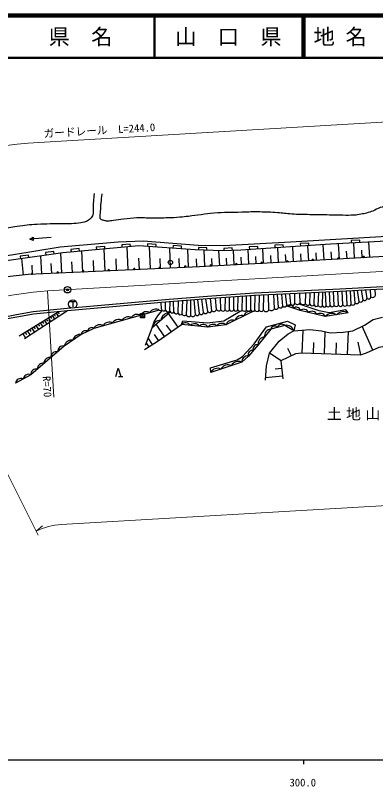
# Model space of a CAD drawing. Units: millimetres, scale not verified. Extents: x 40000 to 680000, y 20000 to 380000.
# Drawn here: x 300347 to 384943, y 198715 to 380000 of the extents above; entities that cross this region are included whole.
import ezdxf
from ezdxf.enums import TextEntityAlignment as Align

# ---------------------------------------------------------------- set-up
doc = ezdxf.new("R2010")
doc.units = ezdxf.units.MM
doc.header["$LTSCALE"] = 1000
doc.header["$PDMODE"] = 32
doc.header["$PDSIZE"] = 500
for name, color, linetype, lineweight in [('M-BGD', 7, 'Continuous', 25), ('M-BGD-EXST', 7, 'Continuous', 25), ('M-BMK', 2, 'Continuous', 13), ('M-BMK-ROW', 30, 'Continuous', 25), ('M-BMK-SRVR', 3, 'Continuous', 25), ('M-STR-HTXT', 7, 'Continuous', 13), ('M-STR-STRC', 7, 'Continuous', 25), ('M-TTL', 2, 'Continuous', 140), ('M-TTL-BAND', 7, 'Continuous', 25), ('M-TTL-LINE', 7, 'Continuous', 50)]:
    doc.layers.add(name, color=color, linetype=linetype, lineweight=lineweight)
doc.layers.add('M-BMK-HTXT', color=7, linetype='Continuous')
doc.layers.add('M-TTL-TXT', color=7, linetype='Continuous')
doc.styles.add('ＭＳ ゴシック', font='')
doc.styles.get('ＭＳ ゴシック').set_extended_font_data('MS Gothic')

msp = doc.modelspace()

# ---------------------------------------------------------------- linework, layer by layer
at = {"layer": 'M-BGD'}
for p, q in [((303767, 327430), (304485, 327863)), ((308751, 327827), (303767, 327430)), ((304544, 327116), (303767, 327430)), ((304485, 327863), (304544, 327116)), ((369231, 326484), (367235, 326353)), ((367235, 326353), (367274, 325754)), ((369270, 325886), (369231, 326484)), ((376453, 322725), (376242, 326318)), ((381218, 327178), (379221, 327074)), ((379221, 327074), (379252, 326475)), ((380022, 322934), (379813, 326504)), ((381250, 326579), (381218, 327178)), ((383571, 323141), (383370, 326689)), ((309356, 324527), (307377, 324241)), ((309442, 323933), (309356, 324527)), ((315351, 325178), (313359, 324999)), ((313359, 324999), (313413, 324401)), ((315405, 324581), (315351, 325178)), ((316202, 319665), (315974, 324632)), ((321327, 325716), (319335, 325537)), ((319335, 325537), (319389, 324939)), ((321396, 319904), (321156, 325098)), ((321381, 325119), (321327, 325716)), ((327303, 326254), (325311, 326075)), ((325311, 326075), (325365, 325477)), ((326828, 320154), (326577, 325586)), ((327357, 325656), (327303, 326254)), ((331386, 326295), (331344, 325697)), ((333381, 326155), (331386, 326295)), ((332092, 320397), (331849, 325661)), ((333339, 325557), (333381, 326155)), ((336805, 320615), (336588, 325328)), ((337371, 325875), (337329, 325276)), ((339366, 325735), (337371, 325875)), ((339324, 325136), (339366, 325735)), ((341025, 320810), (340831, 325030)), ((343343, 325473), (343315, 324873)), ((345341, 325382), (343343, 325473)), ((344846, 320992), (344651, 324813)), ((345313, 324783), (345341, 325382)), ((348330, 321171), (348151, 324654)), ((351278, 325337), (349280, 325240)), ((349280, 325240), (349309, 324641)), ((351307, 324738), (351278, 325337)), ((351735, 321345), (351561, 324751)), ((355162, 321520), (354987, 324947)), ((357256, 325697), (355261, 325566)), ((355261, 325566), (355300, 324967)), ((357296, 325098), (357256, 325697)), ((358639, 321698), (358461, 325175)), ((363243, 326091), (361248, 325959)), ((361248, 325959), (361287, 325361)), ((362157, 321887), (361951, 325404)), ((363283, 325492), (363243, 326091)), ((365699, 322095), (365492, 325637)), ((369267, 322304), (369058, 325872)), ((372860, 322515), (372649, 326108)), ((378238, 322830), (378133, 324615)), ((381796, 323038), (381693, 324812)), ((303418, 323669), (301439, 323383)), ((301439, 323383), (301524, 322789)), ((302257, 318951), (301813, 322831)), ((303504, 323075), (303418, 323669)), ((306510, 319222), (306316, 323481)), ((307377, 324241), (307463, 323647)), ((311234, 319438), (311018, 324161)), ((324112, 320029), (323987, 322745)), ((329460, 320276), (329338, 322908)), ((334448, 320506), (334340, 322863)), ((338915, 320712), (338818, 322823)), ((342936, 320898), (342848, 322809)), ((346588, 321081), (346499, 322823)), ((350033, 321258), (349945, 322961)), ((353449, 321432), (353361, 323146)), ((356900, 321609), (356811, 323348)), ((360398, 321788), (360308, 323547)), ((363928, 321991), (363824, 323762)), ((367483, 322199), (367378, 323983)), ((371063, 322409), (370958, 324206)), ((374656, 322620), (374551, 324416)), ((304381, 319124), (304283, 321254)), ((308872, 319330), (308764, 321691)), ((313718, 319551), (313604, 322035)), ((318799, 319784), (318679, 322381)), ((382938, 313479), (382692, 315462)), ((383869, 313843), (383750, 315518)), ((384943, 314227), (384874, 315579)), ((349621, 310797), (349659, 313692)), ((350621, 310784), (350660, 313762)), ((351621, 310770), (351661, 313832)), ((352621, 310757), (352662, 313901)), ((353621, 310744), (353663, 313971)), ((354620, 310731), (354664, 314040)), ((355620, 310717), (355665, 314110)), ((356620, 310704), (356666, 314177)), ((357620, 310691), (357667, 314225)), ((358620, 310678), (358668, 314273)), ((359906, 310786), (359827, 314329)), ((361216, 311120), (361015, 314386)), ((362177, 311395), (361886, 314428)), ((363139, 311670), (362893, 314476)), ((364100, 311945), (363812, 314521)), ((365046, 312107), (364843, 314570)), ((365993, 312269), (365948, 314623)), ((367208, 312458), (367168, 314682)), ((368504, 312236), (368586, 314750)), ((369496, 312105), (369573, 314798)), ((370487, 311974), (370570, 314846)), ((371478, 311842), (371599, 314895)), ((372470, 311711), (372561, 314942)), ((373362, 311741), (373211, 314962)), ((374240, 311794), (374089, 315015)), ((375239, 311841), (375088, 315063)), ((376238, 311888), (376086, 315111)), ((377237, 311936), (377085, 315162)), ((378236, 311983), (378084, 315215)), ((379235, 312030), (379082, 315269)), ((380144, 312385), (379913, 315313)), ((381076, 312750), (380678, 315354)), ((382007, 313114), (381642, 315406)), ((334639, 310921), (334551, 312496)), ((335615, 310701), (335569, 312587)), ((336590, 310482), (336664, 312684)), ((337566, 310262), (337451, 312747)), ((338542, 310043), (338678, 312845)), ((339517, 309823), (339641, 312922)), ((340493, 309604), (340668, 313005)), ((341547, 309410), (341527, 313074)), ((342612, 309659), (342313, 313137)), ((343584, 309892), (343199, 313208)), ((344556, 310125), (344120, 313282)), ((345529, 310359), (345074, 313358)), ((346501, 310592), (346185, 313447)), ((347561, 310832), (347373, 313533)), ((348621, 310810), (348487, 313611)), ((301229, 304697), (310414, 310351)), ((312553, 310523), (302446, 303981)), ((309885, 310025), (310426, 309146)), ((310324, 310296), (310595, 309856)), ((336649, 310161), (332368, 306495)), ((307124, 308326), (307703, 307384)), ((307595, 308615), (307884, 308145)), ((308065, 308905), (308632, 307985)), ((308525, 309188), (308808, 308728)), ((308985, 309471), (309539, 308572)), ((309435, 309748), (309712, 309299)), ((338542, 306750), (336340, 309896)), ((304167, 306505), (304788, 305497)), ((304672, 306816), (304982, 306312)), ((305176, 307126), (305782, 306141)), ((305668, 307429), (305972, 306937)), ((306161, 307733), (306754, 306770)), ((306642, 308029), (306939, 307548)), ((332368, 306495), (330848, 302435)), ((335396, 304548), (333409, 307386)), ((336969, 305649), (335868, 307222)), ((384340, 301328), (381784, 306952)), ((302081, 305221), (302731, 304166)), ((302608, 305546), (302933, 305018)), ((303136, 305871), (303771, 304839)), ((303652, 306188), (303969, 305672)), ((333977, 303555), (332983, 304974)), ((367735, 300594), (367902, 305942)), ((372946, 300431), (373108, 305641)), ((378387, 300261), (378557, 305702)), ((331729, 302112), (331223, 302903)), ((332520, 302617), (331509, 304200)), ((370341, 300512), (370422, 303117)), ((375666, 300346), (375751, 303066)), ((381468, 300208), (380850, 303221)), ((365178, 299964), (364322, 301730)), ((362770, 298797), (360017, 300616)), ((323896, 295112), (324496, 297112)), ((324496, 297112), (325096, 295112)), ((362898, 297017), (361373, 296863)), ((324596, 295112), (325596, 295112)), ((363082, 295206), (359090, 294802))]:
    msp.add_line(p, q, dxfattribs=at)
for points in [[(277895, 320942), (286811, 322203), (299438, 323705), (310884, 325601), (324441, 326781), (330343, 327032), (343292, 325959), (349302, 325923), (364969, 326781), (387612, 328105), (396296, 328749), (409066, 328632), (414145, 326164), (433381, 326942), (450734, 327837), (455017, 327896), (455017, 327419)], [(433403, 326159), (428060, 325899), (414149, 325100), (408877, 328066), (387480, 326904), (374326, 326218), (353287, 324835), (348888, 324620), (342592, 324906), (329357, 325836), (311471, 324227), (299345, 322474), (287434, 320864), (278087, 320021)], [(396639, 316758), (376572, 315685), (356504, 314720), (346471, 314022), (336437, 313217), (312506, 311071), (308506, 310749), (304523, 310296), (300565, 309628), (296634, 308861)], [(396667, 316209), (376600, 315136), (356537, 314170), (346512, 313474), (336483, 312669), (312553, 310523), (308559, 310201), (304600, 309751), (300663, 309087), (296761, 308325)], [(449523, 312348), (434289, 309075), (431964, 308646), (420669, 308861), (406772, 305427), (404089, 304300), (399850, 304246), (385685, 301939), (382734, 300598), (381339, 300168), (367603, 300598), (366154, 300437), (362720, 298773), (363150, 294535)], [(378487, 310064), (377933, 310791), (374069, 310099), (371661, 310576), (366984, 312135)], [(334127, 310728), (318781, 306436), (315818, 304963), (311830, 302280), (303930, 295526), (300377, 293546)], [(334127, 310728), (334701, 310599), (333733, 309404), (332898, 308164), (332368, 306495)], [(339361, 307323), (339653, 308242), (345472, 307717), (349263, 308242), (353117, 310451)], [(356116, 310411), (349776, 307228), (345579, 306751), (339361, 307323)], [(378487, 310064), (373122, 309205), (367255, 310636), (364167, 311652)], [(359051, 294257), (359292, 297638), (360017, 300616), (362270, 303433), (364443, 305123), (365741, 305824), (369514, 306169), (372250, 305847), (374262, 305364), (377321, 305525), (379574, 305847), (382311, 307215), (384403, 308503), (386577, 309066)], [(330704, 301457), (333876, 303484), (339361, 307323)], [(346226, 296063), (346162, 297144), (352426, 299036), (353718, 299827), (356421, 302768), (359346, 306774), (364274, 308113), (366027, 307255), (365741, 305824)], [(365741, 305824), (363630, 307112), (360339, 306253), (357335, 302569), (355063, 299935), (353515, 298515), (346226, 296063)]]:
    msp.add_lwpolyline(points, dxfattribs=at)
msp.add_circle((336743, 321926), 500, dxfattribs=at)
for centre, radius, start, end in [((383307, 313909), 567, 229.44311, 353.29814), ((384264, 314431), 709, 236.11441, 343.25682), ((363546, 312064), 567, 224.01788, 347.87291), ((364534, 312255), 533, 215.59483, 343.91325), ((364811, 311008), 910, 8.58709, 134.99478), ((365480, 312418), 534, 215.62574, 343.77657), ((366527, 312838), 780, 226.82745, 330.853), ((367936, 312814), 810, 206.04265, 314.51273), ((369035, 312435), 567, 200.53304, 324.38807), ((370026, 312304), 567, 200.53304, 324.38807), ((371018, 312172), 567, 200.53304, 324.38807), ((372009, 312041), 567, 200.53304, 324.38807), ((374727, 312084), 567, 210.76677, 334.6218), ((375726, 312131), 567, 210.76677, 334.6218), ((376725, 312178), 567, 210.76677, 334.6218), ((377724, 312225), 567, 210.76677, 334.6218), ((378723, 312272), 567, 210.76677, 334.6218), ((379600, 312438), 547, 228.22338, 354.51787), ((380513, 312816), 567, 229.44311, 353.29814), ((381444, 313180), 567, 229.44311, 353.29814), ((382375, 313545), 567, 229.44311, 353.29814), ((331120, 308802), 1546, 58.19622, 153.05855), ((333312, 309415), 1546, 58.19622, 153.05855), ((336708, 307926), 2235, 91.50264, 169.65448), ((335186, 311071), 567, 195.39405, 319.24907), ((336161, 310851), 567, 195.39405, 319.24907), ((337137, 310632), 567, 195.39405, 319.24907), ((338112, 310413), 567, 195.39405, 319.24907), ((339088, 310193), 567, 195.39405, 319.24907), ((344008, 310268), 567, 221.56822, 345.42325), ((344980, 310501), 567, 221.56822, 345.42325), ((345953, 310735), 567, 221.56822, 345.42325), ((346953, 311057), 648, 225.80081, 339.6705), ((348097, 311131), 614, 209.14882, 328.54679), ((349125, 311070), 567, 207.31365, 331.16867), ((350124, 311057), 567, 207.31365, 331.16867), ((351124, 311044), 567, 207.31365, 331.16867), ((352124, 311030), 567, 207.31365, 331.16867), ((353124, 311017), 567, 207.31365, 331.16867), ((354124, 311004), 567, 207.31365, 331.16867), ((355575, 308854), 1648, 70.81204, 162.5018), ((355124, 310991), 567, 207.31365, 331.16867), ((356124, 310977), 567, 207.31365, 331.16867), ((357124, 310964), 567, 207.31365, 331.16867), ((358124, 310951), 567, 207.31365, 331.16867), ((359231, 311112), 750, 215.38516, 334.25373), ((360433, 311453), 850, 231.67322, 336.96379), ((361623, 311514), 567, 224.01788, 347.87291), ((362585, 311789), 567, 224.01788, 347.87291), ((366355, 310500), 910, 8.58709, 134.99478), ((368052, 309656), 1263, 23.45452, 129.13156), ((370008, 309179), 1263, 23.45452, 129.13156), ((372910, 311914), 484, 204.72532, 339.14278), ((373791, 311944), 474, 205.29073, 341.64181), ((377398, 308274), 2095, 58.67667, 139.50389), ((324543, 306962), 1546, 58.19622, 153.05855), ((326736, 307575), 1546, 58.19622, 153.05855), ((328928, 308188), 1546, 58.19622, 153.05855), ((334567, 306093), 2235, 91.50264, 169.65448), ((340064, 309974), 567, 195.39405, 319.24907), ((341072, 309788), 608, 197.68838, 321.49375), ((342003, 309863), 642, 224.83008, 341.46478), ((343036, 310035), 567, 221.56822, 345.42325), ((351348, 306733), 1648, 70.81204, 162.5018), ((353461, 307793), 1648, 70.81204, 162.5018), ((371963, 308702), 1263, 23.45452, 129.13156), ((374715, 307844), 2095, 58.67667, 139.50389), ((318234, 305679), 934, 54.12418, 178.72891), ((320159, 305736), 1546, 58.19622, 153.05855), ((322351, 306349), 1546, 58.19622, 153.05855), ((340321, 306398), 1333, 33.41925, 136.06313), ((342394, 306208), 1333, 33.41925, 136.06313), ((344466, 306017), 1333, 33.41925, 136.06313), ((346726, 306011), 1365, 45.8105, 147.15565), ((348825, 306249), 1365, 45.8105, 147.15565), ((361282, 306010), 973, 43.70508, 165.53667), ((362927, 306440), 973, 43.70508, 165.53667), ((364020, 305377), 1778, 14.56522, 102.65424), ((315487, 303302), 1694, 78.74414, 169.10902), ((316752, 304943), 934, 54.12418, 178.72891), ((360489, 304597), 1663, 95.17112, 186.43205), ((313493, 301960), 1694, 78.74414, 169.10902), ((358987, 302755), 1663, 95.17112, 186.43205), ((309999, 299623), 1330, 79.15216, 181.91497), ((311579, 300974), 1330, 79.15216, 181.91497), ((356014, 300263), 1006, 79.4206, 199.01229), ((357150, 301580), 1006, 79.4206, 199.01229), ((308420, 298272), 1330, 79.15216, 181.91497), ((354866, 298597), 1353, 81.62704, 183.4649), ((306840, 296921), 1330, 79.15216, 181.91497), ((350315, 295969), 1893, 65.97455, 151.21371), ((352745, 296786), 1893, 65.97455, 151.21371), ((303424, 294346), 1284, 66.75089, 171.48884), ((305260, 295570), 1330, 79.15216, 181.91497), ((347885, 295151), 1893, 65.97455, 151.21371), ((301647, 293356), 1284, 66.75089, 171.48884)]:
    msp.add_arc(centre, radius, start, end, dxfattribs=at)
for points, knots in [([(318879, 338126), (318755, 337261), (318721, 337017), (318665, 336301), (318607, 335563), (318618, 335146), (318593, 334405), (318577, 333917), (318717, 333616), (318558, 333154), (318416, 332743), (318260, 332526), (317949, 332223), (317625, 331907), (317404, 331750), (316984, 331580), (316321, 331310), (315904, 331282), (315195, 331186), (314306, 331066), (313802, 331040), (312906, 331007), (311817, 330968), (311205, 331068), (310116, 331043), (309500, 331029), (309157, 330996), (308542, 330972), (307340, 330923), (306665, 330940), (305465, 330864), (303616, 330747), (302577, 330670), (300744, 330399), (299242, 330177), (298399, 330045), (296916, 329720), (294526, 329196), (293217, 328777), (290835, 328217), (289403, 327881), (288589, 327744), (287151, 327430), (284677, 326891), (283290, 326591), (280819, 326035), (279477, 325733), (278730, 325541), (277385, 325248), (276312, 325015), (275705, 324907), (274631, 324676), (273302, 324390), (272581, 324097), (271233, 323925), (269873, 323751), (269098, 323742), (267727, 323746), (266285, 323750), (265472, 323801), (264043, 323996), (262995, 324140), (262436, 324374), (261396, 324569), (260213, 324790), (259548, 324904), (258355, 325069), (257296, 325217), (256701, 325283), (255637, 325391), (254325, 325524), (253592, 325703), (252274, 325677), (250836, 325650), (250023, 325521), (248626, 325177), (247252, 324838), (246522, 324494), (245228, 323925), (244152, 323452), (243562, 323153), (242545, 322565), (241290, 321840), (240546, 321482), (239397, 320598), (238817, 320152), (238431, 319940), (238002, 319346), (237486, 318632), (237278, 318166), (236965, 317343), (236659, 316541), (236588, 316058), (236356, 315232), (236040, 314103), (235894, 313462), (235570, 312335), (235138, 310835), (234872, 310003), (234425, 308508), (233824, 306496), (233570, 305342), (232887, 303357), (232487, 302194), (232177, 301574), (231742, 300423), (231421, 299576), (231136, 299129), (230955, 298241), (230804, 297500), (230777, 297065), (230812, 296310), (230875, 294958), (231107, 294219), (231277, 292876), (231400, 291899), (231457, 291350), (231563, 290372), (231665, 289436), (231840, 288916), (231814, 287975), (231797, 287383), (231724, 287052), (231599, 286473), (231494, 285989), (231419, 285719), (231241, 285257), (230938, 284469), (230632, 284089), (230275, 283325), (229939, 282605), (229771, 282193), (229453, 281465), (229142, 280754), (228941, 280366), (228666, 279641), (228368, 278856), (228254, 278397), (227986, 277602), (227737, 276860), (227672, 276415), (227342, 275706), (227128, 275245), (226984, 274991), (226663, 274597), (226281, 274129), (225999, 273924), (225518, 273560), (224922, 273108), (224532, 272935), (223908, 272522), (223262, 272095), (222860, 271907), (222263, 271413), (221973, 271174), (221849, 270999), (221583, 270734), (221318, 270468), (221169, 270320), (220904, 270054), (220643, 269792), (220561, 269710), (220237, 269383)], [0, 0, 0, 0, 1, 1, 1, 2, 2, 2, 3, 3, 3, 4, 4, 4, 5, 5, 5, 6, 6, 6, 7, 7, 7, 8, 8, 8, 9, 9, 9, 10, 10, 10, 11, 11, 11, 12, 12, 12, 13, 13, 13, 14, 14, 14, 15, 15, 15, 16, 16, 16, 17, 17, 17, 18, 18, 18, 19, 19, 19, 20, 20, 20, 21, 21, 21, 22, 22, 22, 23, 23, 23, 24, 24, 24, 25, 25, 25, 26, 26, 26, 27, 27, 27, 28, 28, 28, 29, 29, 29, 30, 30, 30, 31, 31, 31, 32, 32, 32, 33, 33, 33, 34, 34, 34, 35, 35, 35, 36, 36, 36, 37, 37, 37, 38, 38, 38, 39, 39, 39, 40, 40, 40, 41, 41, 41, 42, 42, 42, 43, 43, 43, 44, 44, 44, 45, 45, 45, 46, 46, 46, 47, 47, 47, 48, 48, 48, 49, 49, 49, 50, 50, 50, 51, 51, 51, 52, 52, 52, 53, 53, 53, 54, 54, 54, 54]), ([(400124, 336369), (399367, 335821), (399143, 335651), (398469, 335264), (397898, 334936), (397580, 334740), (396967, 334501), (396577, 334349), (396345, 334303), (395941, 334191), (395617, 334101), (395443, 333998), (395107, 333976), (394750, 333954), (394541, 333988), (394201, 334095), (393799, 334222), (393617, 334400), (393223, 334549), (392588, 334788), (392213, 334868), (391554, 335026), (390898, 335182), (390530, 335282), (389860, 335359), (389351, 335418), (389060, 335420), (388549, 335383), (388182, 335357), (387978, 335317), (387619, 335240), (386996, 335106), (386646, 335023), (386045, 334811), (385327, 334558), (384978, 334287), (384268, 334012), (383720, 333800), (383405, 333699), (382837, 333547), (382327, 333410), (382035, 333350), (381514, 333261), (380902, 333156), (380559, 333088), (379940, 333046), (378894, 332975), (378305, 333001), (377257, 333010), (376027, 333022), (375339, 333058), (374109, 333082), (372321, 333116), (371319, 333110), (369531, 333154), (367854, 333194), (366912, 333191), (365238, 333297), (363921, 333380), (363192, 333530), (361876, 333619), (360257, 333728), (359348, 333767), (357726, 333797), (356092, 333828), (355176, 333769), (353541, 333726), (350970, 333658), (349523, 333722), (346959, 333511), (345795, 333416), (345149, 333301), (343990, 333154), (342816, 333004), (342161, 332900), (340986, 332760), (340191, 332665), (339745, 332609), (338947, 332545), (337887, 332461), (337291, 332439), (336228, 332402), (334748, 332351), (333918, 332332), (332437, 332331), (331053, 332330), (330278, 332443), (328895, 332402), (327661, 332366), (326975, 332249), (325747, 332116), (324808, 332014), (324289, 331902), (323351, 331794), (322807, 331732), (322503, 331619), (321956, 331651), (321658, 331669), (321495, 331724), (321205, 331794), (320874, 331875), (320647, 331867), (320382, 332080), (320234, 332200), (320261, 332357), (320239, 332545), (320177, 333074), (320306, 333374), (320346, 333905), (320406, 334701), (320415, 335149), (320489, 335944), (320566, 336770), (320604, 337043), (320740, 338054)], [0, 0, 0, 0, 1, 1, 1, 2, 2, 2, 3, 3, 3, 4, 4, 4, 5, 5, 5, 6, 6, 6, 7, 7, 7, 8, 8, 8, 9, 9, 9, 10, 10, 10, 11, 11, 11, 12, 12, 12, 13, 13, 13, 14, 14, 14, 15, 15, 15, 16, 16, 16, 17, 17, 17, 18, 18, 18, 19, 19, 19, 20, 20, 20, 21, 21, 21, 22, 22, 22, 23, 23, 23, 24, 24, 24, 25, 25, 25, 26, 26, 26, 27, 27, 27, 28, 28, 28, 29, 29, 29, 30, 30, 30, 31, 31, 31, 32, 32, 32, 33, 33, 33, 34, 34, 34, 35, 35, 35, 36, 36, 36, 37, 37, 37, 38, 38, 38, 38])]:
    msp.add_open_spline(points, degree=3, knots=knots, dxfattribs=at)
at = {"layer": 'M-BGD-EXST'}
for p, q in [((313245, 312753), (314345, 312753)), ((313795, 312753), (313795, 311503))]:
    msp.add_line(p, q, dxfattribs=at)
msp.add_circle((313795, 312153), 1000, dxfattribs=at)
at = {"layer": 'M-BMK'}
msp.add_line((307895, 315226), (454716, 323851), dxfattribs=at)
msp.add_arc((312000, 245346), 70000, 93.36196, 137.25176, dxfattribs=at)
at = {"layer": 'M-BMK-ROW'}
for p, q in [((329697, 308889), (329697, 309889)), ((329697, 309889), (330697, 309889)), ((330697, 308889), (329697, 308889)), ((329822, 309764), (330572, 309014)), ((330572, 309764), (329822, 309014)), ((330697, 309889), (330697, 308889))]:
    msp.add_line(p, q, dxfattribs=at)
at = {"layer": 'M-BMK-SRVR'}
msp.add_circle((312585, 315501), 750, dxfattribs=at)
msp.add_point((312585, 315501), dxfattribs=at)
at = {"layer": 'M-STR-HTXT'}
for p, q in [((305843, 350165), (452664, 358790)), ((307895, 315226), (309362, 290269)), ((292199, 284639), (305700, 257848)), ((311121, 260320), (424854, 267001)), ((305250, 258741), (306722, 260043))]:
    msp.add_line(p, q, dxfattribs=at)
for radius, end in [(105000, 137.25176), (15000, 116.74587)]:
    msp.add_arc((312000, 245346), radius, 93.36196, end, dxfattribs=at)
at = {"layer": 'M-STR-STRC'}
msp.add_lwpolyline([(455059, 327183), (428064, 325597), (414167, 324846), (401397, 324148), (382885, 323102), (360913, 321814), (343609, 320929), (317452, 319722), (303367, 319078), (297733, 318434), (291214, 316824), (284292, 314168), (279141, 311995), (274151, 309178), (269403, 306200), (265218, 302659), (259342, 297589), (227010, 263073)], dxfattribs=at)
for centre, radius in [((376179, 322822), 112), ((376179, 322822), 100), ((382169, 323173), 112), ((382169, 323173), 100), ((340233, 320886), 100), ((346225, 321176), 100), ((352217, 321482), 100), ((358210, 321789), 100), ((364200, 322120), 112), ((364200, 322120), 100), ((370189, 322471), 112), ((370189, 322471), 100), ((304271, 319232), 112), ((304271, 319232), 100), ((310265, 319506), 112), ((310265, 319506), 100), ((316258, 319780), 112), ((316258, 319780), 100), ((322252, 320056), 100), ((328246, 320333), 100), ((334239, 320609), 100)]:
    msp.add_circle(centre, radius, dxfattribs=at)
for centre, radius, start, end in [((376179, 322822), 188, 326.48426, 220.22406), ((376179, 322822), 150, 314.76378, 231.94454), ((382169, 323173), 188, 326.48426, 220.22406), ((382169, 323173), 150, 314.76378, 231.94454), ((340233, 320886), 188, 325.77265, 219.51244), ((340233, 320886), 150, 314.05217, 231.23292), ((340233, 320886), 112, 272.64259, 272.6425), ((346225, 321176), 188, 326.05896, 219.79876), ((346225, 321176), 150, 314.33848, 231.51924), ((346225, 321176), 112, 272.92892, 272.9288), ((352217, 321482), 188, 326.05896, 219.79876), ((352217, 321482), 150, 314.33848, 231.51924), ((352217, 321482), 112, 272.92892, 272.9288), ((358210, 321789), 188, 326.05896, 219.79876), ((358210, 321789), 150, 314.33848, 231.51924), ((358210, 321789), 112, 272.92892, 272.9288), ((364200, 322120), 188, 326.48426, 220.22406), ((364200, 322120), 150, 314.76378, 231.94454), ((370189, 322471), 188, 326.48426, 220.22406), ((370189, 322471), 150, 314.76378, 231.94454), ((304271, 319232), 188, 325.74752, 219.48731), ((304271, 319232), 150, 314.02704, 231.20779), ((310265, 319506), 188, 325.74752, 219.48731), ((310265, 319506), 150, 314.02704, 231.20779), ((316258, 319780), 188, 325.74752, 219.48731), ((316258, 319780), 150, 314.02704, 231.20779), ((322252, 320056), 188, 325.77265, 219.51244), ((322252, 320056), 150, 314.05217, 231.23292), ((322252, 320056), 112, 272.64259, 272.6425), ((328246, 320333), 188, 325.77265, 219.51244), ((328246, 320333), 150, 314.05217, 231.23292), ((328246, 320333), 112, 272.64259, 272.6425), ((334239, 320609), 188, 325.77265, 219.51244), ((334239, 320609), 150, 314.05217, 231.23292), ((334239, 320609), 112, 272.64259, 272.6425)]:
    msp.add_arc(centre, radius, start, end, dxfattribs=at)
at = {"layer": 'M-TTL'}
msp.add_line((680000, 380000), (40000, 380000), dxfattribs=at)
msp.add_line((680000, 380000), (40000, 380000), dxfattribs=at)
at = {"layer": 'M-TTL-BAND'}
for p, q in [((40000, 205000), (579000, 205000)), ((40000, 205000), (579000, 205000)), ((368000, 205000), (368000, 204000)), ((368000, 205000), (368000, 204000))]:
    msp.add_line(p, q, dxfattribs=at)
at = {"layer": 'M-TTL-LINE'}
for p, q in [((333000, 380000), (333000, 370000)), ((333000, 380000), (333000, 370000)), ((367750, 380000), (367750, 370000)), ((367750, 380000), (367750, 370000)), ((368250, 380000), (368250, 370000)), ((368250, 380000), (368250, 370000)), ((40000, 370000), (680000, 370000)), ((40000, 370000), (680000, 370000))]:
    msp.add_line(p, q, dxfattribs=at)

# ---------------------------------------------------------------- texts
at = {"layer": 'M-BMK-HTXT', "insert": (380272, 284808), "char_height": 2566, "attachment_point": 8, "style": 'ＭＳ ゴシック'}
msp.add_mtext('\\T1.29;土地山', dxfattribs=at)
at = {"layer": 'M-STR-HTXT', "style": 'ＭＳ ゴシック'}
msp.add_text('ガードレール\u3000L=244.0', height=1833, rotation=3.362, dxfattribs=at).set_placement((320163, 351508), align=Align.BOTTOM_CENTER)
msp.add_text('R=70', height=1833, rotation=273.362, dxfattribs=at).set_placement((308567, 295275), align=Align.TOP_LEFT)
at = {"layer": 'M-TTL-BAND', "style": 'ＭＳ ゴシック'}
msp.add_text('300.0', height=1833, dxfattribs=at).set_placement((367844, 198195), align=Align.BOTTOM_CENTER)
msp.add_text('300.0', height=1833, dxfattribs=at).set_placement((367844, 198195), align=Align.BOTTOM_CENTER)
at = {"layer": 'M-TTL-TXT', "style": 'ＭＳ ゴシック'}
for s, p in [('県\u3000名', (315625, 375000)), ('県\u3000名', (315625, 375000)), ('山\u3000口\u3000県', (350375, 375000)), ('山\u3000口\u3000県', (350375, 375000))]:
    msp.add_text(s, height=3666, dxfattribs=at).set_placement(p, align=Align.MIDDLE_CENTER)
msp.add_text('地 名', height=3666, dxfattribs=at).set_placement((370380, 375000), align=Align.MIDDLE_LEFT)
msp.add_text('地 名', height=3666, dxfattribs=at).set_placement((370380, 375000), align=Align.MIDDLE_LEFT)

doc.saveas('drawing.dxf')
